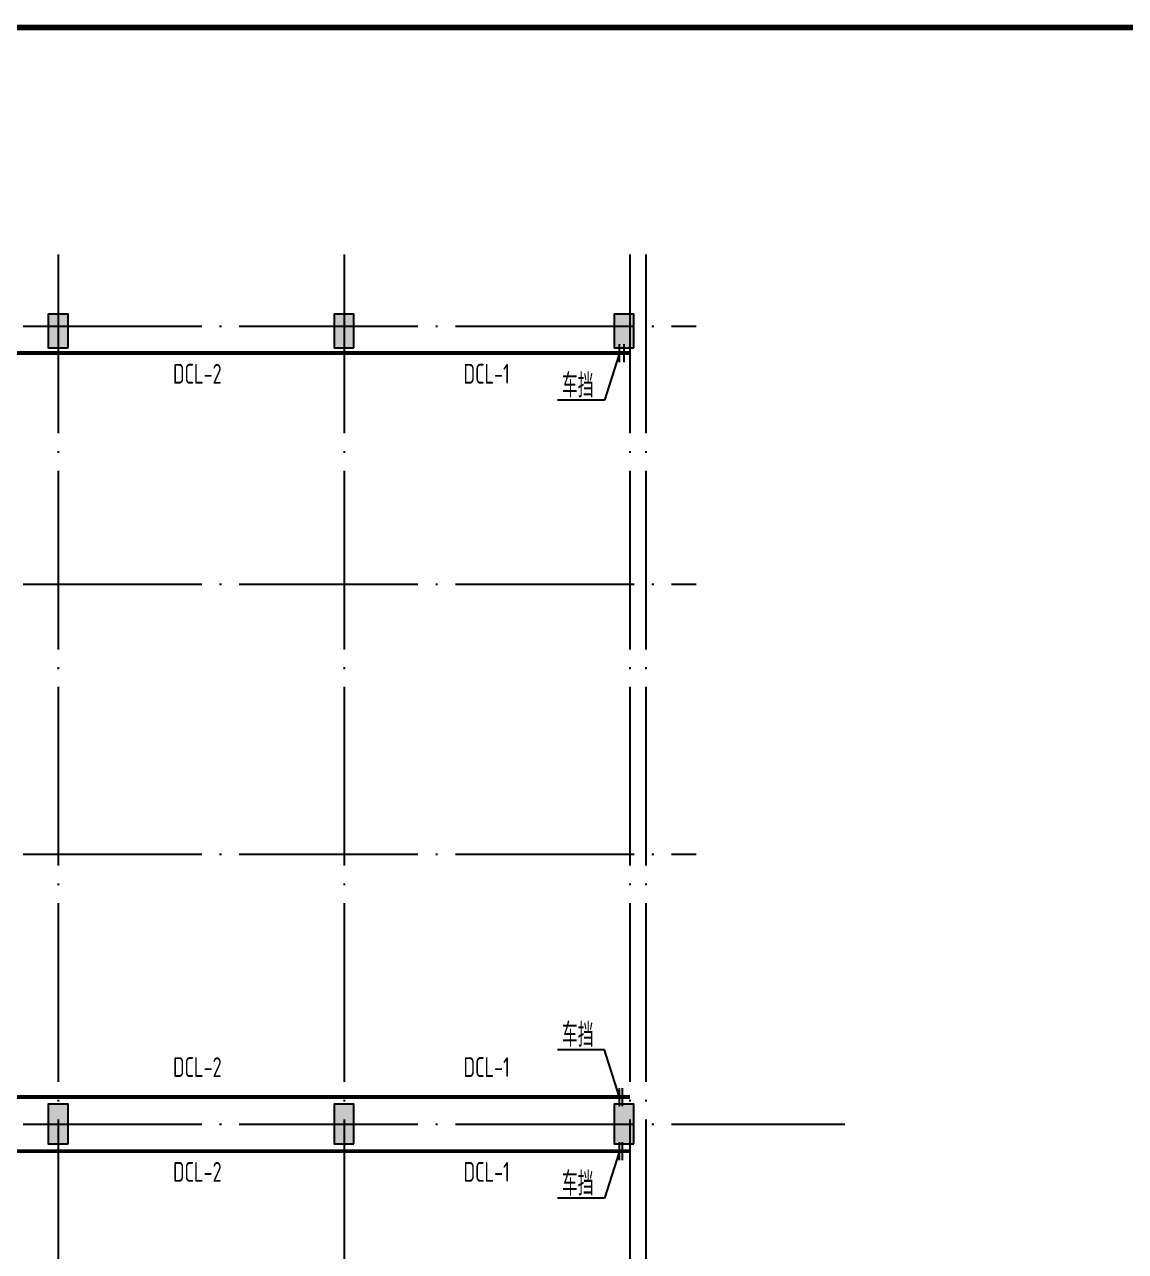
# Model space of a CAD drawing. Extents: x 2025205 to 2402328, y -557483 to 329036.
# Drawn here: x 2122610 to 2150344, y -463808 to -432908 of the extents above; entities that cross this region are included whole.
import ezdxf

# ---------------------------------------------------------------- set-up
doc = ezdxf.new("R2010")
doc.units = 0
doc.header["$LTSCALE"] = 1500
doc.header["$MEASUREMENT"] = 0
doc.linetypes.add('DOTE', pattern=[2.42, 2, -0.2, 0.02, -0.2])
for name, color, linetype in [('DCL2', 4, 'Continuous'), ('DOTE', 252, 'DOTE'), ('PUB_TITLE', 4, 'Continuous'), ('TEXT', 7, 'Continuous'), ('柱', 2, 'Continuous'), ('柱涂实', 54, 'Continuous')]:
    doc.layers.add(name, color=color, linetype=linetype)
doc.styles.add('TSSD_REIN', font='TSSDENG', dxfattribs={"width": 0.8, "bigfont": 'TSSDCHN'})

msp = doc.modelspace()

# ---------------------------------------------------------------- linework, layer by layer
at = {"layer": 'DCL2'}
for p, q in [((2137590.2, -441205.2), (2137218, -442369.1)), ((2137218, -442369.1), (2136035.3, -442369.1)), ((2137218, -458731.2), (2136035.3, -458731.2)), ((2137590.2, -459895.1), (2137218, -458731.2)), ((2137590.2, -461305.2), (2137218, -462469.1)), ((2137218, -462469.1), (2136035.3, -462469.1))]:
    msp.add_line(p, q, dxfattribs=at)
at = {"layer": 'DCL2', "const_width": 50}
for points in [[(2137590.2, -441413.4), (2137590.2, -440950.2)], [(2137709.2, -441413.4), (2137709.2, -440950.2)], [(2137590.2, -459686.9), (2137590.2, -460150.1)], [(2137671.9, -459686.9), (2137671.9, -460150.1)], [(2137590.2, -461513.4), (2137590.2, -461050.2)], [(2137671.9, -461513.4), (2137671.9, -461050.2)]]:
    msp.add_lwpolyline(points, dxfattribs=at)
at = {"layer": 'DCL2', "linetype": 'DOTE', "const_width": 100}
for points in [[(2087453.4, -441181.8), (2137859.2, -441181.8)], [(2087453.4, -459918.5), (2137859.2, -459918.5)], [(2087453.4, -461281.8), (2137859.2, -461281.8)]]:
    msp.add_lwpolyline(points, dxfattribs=at)
at = {"layer": 'DOTE', "ltscale": 1.5}
for p, q in [((2123459.2, -438700.2), (2123459.2, -482500.2)), ((2130659.2, -438700.2), (2130659.2, -482500.2)), ((2137859.2, -438700.2), (2137859.2, -482500.2)), ((2138259.2, -438700.2), (2138259.2, -482500.2)), ((2084459.2, -440500.2), (2139525.2, -440500.2)), ((2084459.2, -447000.2), (2139525.2, -447000.2)), ((2084459.2, -453800.2), (2139525.2, -453800.2)), ((2084459.2, -460600.2), (2143275.2, -460600.2))]:
    msp.add_line(p, q, dxfattribs=at)
at = {"layer": 'PUB_TITLE', "linetype": 'ByBlock', "const_width": 150}
msp.add_lwpolyline([(2070377.2, -492982.7), (2176577.2, -492982.7), (2176577.2, -432982.7), (2070377.2, -432982.7)], close=True, dxfattribs=at)
at = {"layer": '柱'}
for points in [[(2123709.2, -441050.2), (2123709.2, -440200.2), (2123209.2, -440200.2), (2123209.2, -441050.2)], [(2130909.2, -441050.2), (2130909.2, -440200.2), (2130409.2, -440200.2), (2130409.2, -441050.2)], [(2137959.2, -441050.2), (2137959.2, -440200.2), (2137459.2, -440200.2), (2137459.2, -441050.2)], [(2123709.2, -461100.2), (2123709.2, -460100.2), (2123209.2, -460100.2), (2123209.2, -461100.2)], [(2130909.2, -461100.2), (2130909.2, -460100.2), (2130409.2, -460100.2), (2130409.2, -461100.2)], [(2137959.2, -461100.2), (2137959.2, -460100.2), (2137459.2, -460100.2), (2137459.2, -461100.2)]]:
    msp.add_lwpolyline(points, close=True, dxfattribs=at)
at = {"layer": '柱涂实'}
for points in [[(2123709.2, -441050.2), (2123709.2, -440200.2), (2123209.2, -441050.2), (2123209.2, -440200.2)], [(2130909.2, -441050.2), (2130909.2, -440200.2), (2130409.2, -441050.2), (2130409.2, -440200.2)], [(2137959.2, -441050.2), (2137959.2, -440200.2), (2137459.2, -441050.2), (2137459.2, -440200.2)], [(2123709.2, -461100.2), (2123709.2, -460100.2), (2123209.2, -461100.2), (2123209.2, -460100.2)], [(2130909.2, -461100.2), (2130909.2, -460100.2), (2130409.2, -461100.2), (2130409.2, -460100.2)], [(2137959.2, -461100.2), (2137959.2, -460100.2), (2137459.2, -461100.2), (2137459.2, -460100.2)]]:
    msp.add_solid(points, dxfattribs=at)

# ---------------------------------------------------------------- texts
at = {"layer": 'TEXT', "style": 'TSSD_REIN', "width": 0.7}
for s, height, p in [('DCL-2', 500, (2126351.5, -441953.1, 600)), ('DCL-1', 500, (2133670.8, -441953.1, 600)), ('车挡', 600, (2136146, -442299.7, 600)), ('车挡', 600, (2136146, -458653.3, 600)), ('DCL-2', 500, (2126351.5, -459414.4, 600)), ('DCL-1', 500, (2133670.8, -459414.4, 600)), ('DCL-2', 500, (2126351.5, -462053.1, 600)), ('DCL-1', 500, (2133670.8, -462053.1, 600)), ('车挡', 600, (2136146, -462399.7, 600))]:
    msp.add_text(s, height=height, dxfattribs=at).set_placement(p)

doc.saveas('drawing.dxf')
